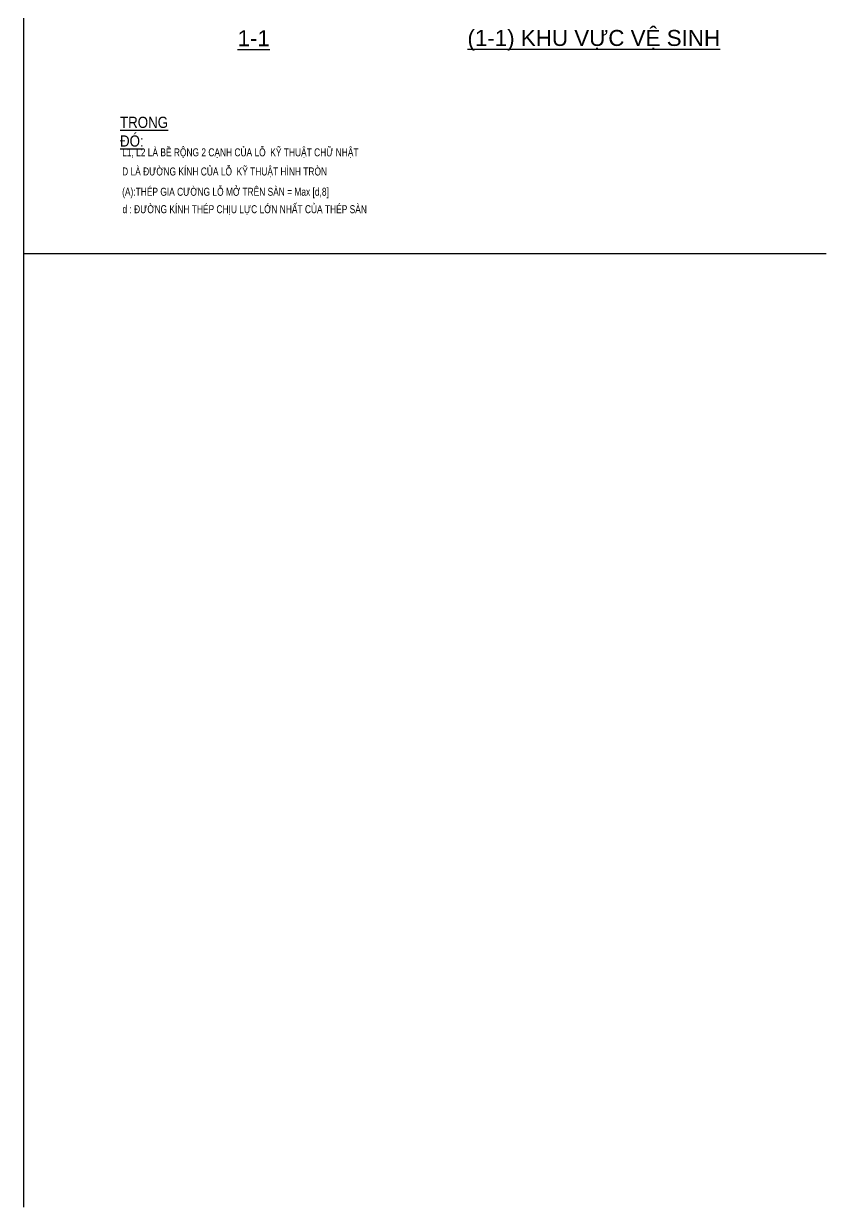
# Model space of a CAD drawing. Header units: millimetres. Extents: x 2163745 to 2518004, y -1043843 to -896215.
# Drawn here: x 2390595 to 2415667, y -970589 to -933615 of the extents above; entities that cross this region are included whole.
import ezdxf
from ezdxf.enums import TextEntityAlignment as Align

# ---------------------------------------------------------------- set-up
doc = ezdxf.new("R2010")
doc.units = ezdxf.units.MM
doc.header["$LTSCALE"] = 250
doc.header["$MEASUREMENT"] = 0
doc.layers.add('CDC.03.BORDER', color=3, linetype='Continuous')
doc.layers.add('CDC.06.TEXT', color=2, linetype='Continuous')
doc.styles.add('ARIAL', font='arial.ttf', dxfattribs={"width": 0.85})

msp = doc.modelspace()

# ---------------------------------------------------------------- linework, layer by layer
at = {"layer": 'CDC.03.BORDER'}
for p, q in [((2390594.5, -970589), (2390594.5, -917095.2)), ((2390594.5, -940796.4), (2415667.5, -940796.4))]:
    msp.add_line(p, q, dxfattribs=at)

# ---------------------------------------------------------------- texts
at = {"layer": 'CDC.06.TEXT', "style": 'ARIAL'}
for s, p in [('%%U1-1', (2397780.4, -934068.3)), ('%%U(1-1) KHU VỰC VỆ SINH', (2408403.4, -934068.3))]:
    msp.add_text(s, height=500, dxfattribs=at).set_placement(p, align=Align.MIDDLE)
at = {"layer": 'CDC.06.TEXT', "style": 'ARIAL', "width": 0.75}
for s, p in [('L1, L2 LÀ BỀ RỘNG 2 CẠNH CỦA LỖ  KỸ THUẬT CHỮ NHẬT', (2393670.7, -937634.3)), ('D LÀ ĐƯỜNG KÍNH CỦA LỖ  KỸ THUẬT HÌNH TRÒN', (2393670.7, -938231.6))]:
    msp.add_text(s, height=250, dxfattribs=at).set_placement(p, align=Align.MIDDLE_LEFT)
for s, p in [('(A):THÉP GIA CƯỜNG LỖ MỞ TRÊN SÀN = Max [d,8]', (2393670.7, -938990.8)), ('d : ĐƯỜNG KÍNH THÉP CHỊU LỰC LỚN NHẤT CỦA THÉP SÀN', (2393681.1, -939535))]:
    msp.add_text(s, height=250, dxfattribs=at).set_placement(p)
at = {"layer": 'CDC.06.TEXT', "insert": (2393604, -936521.4), "char_height": 350, "width": 0.85, "attachment_point": 1, "style": 'ARIAL'}
msp.add_mtext('{\\LTRONG ĐÓ:}', dxfattribs=at)

doc.saveas('drawing.dxf')
